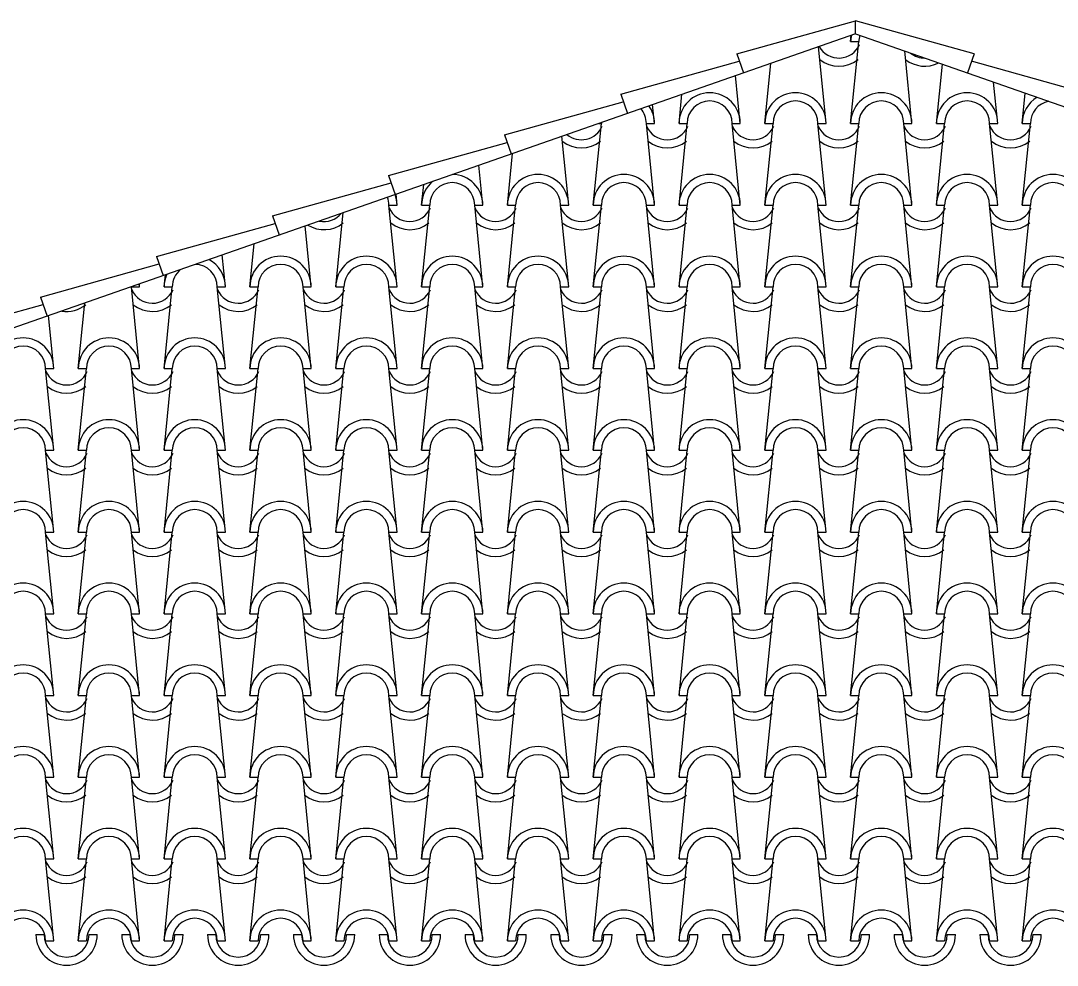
# Model space of a CAD drawing. Extents: x 3.3 to 78.4, y -0.4 to 40.7.
# Drawn here: x 44.937 to 47.474, y 16.838 to 19.149 of the extents above; entities that cross this region are included whole.
import ezdxf

# ---------------------------------------------------------------- set-up
doc = ezdxf.new("R2010")
doc.units = 0
doc.header["$MEASUREMENT"] = 0
for name, color, linetype in [('1', 1, 'CONTINUOUS'), ('2', 2, 'CONTINUOUS'), ('3', 3, 'CONTINUOUS')]:
    doc.layers.add(name, color=color, linetype=linetype)

msp = doc.modelspace()

# ---------------------------------------------------------------- linework, layer by layer
at = {"layer": '1'}
for p, q in [((46.6896, 19.0683), (46.9799, 19.1492)), ((46.9799, 19.1174), (46.9799, 19.1492)), ((47.2703, 19.0683), (46.9799, 19.1492)), ((46.9799, 19.1174), (40.4586, 16.8392)), ((46.9799, 19.1174), (53.5012, 16.8392)), ((46.4056, 18.9691), (46.6959, 19.05)), ((46.6896, 19.0683), (46.7058, 19.0217)), ((47.2703, 19.0683), (47.254, 19.0217)), ((47.5542, 18.9691), (47.2639, 19.05)), ((46.1216, 18.8699), (46.412, 18.9508)), ((46.4056, 18.9691), (46.4219, 18.9225)), ((45.8377, 18.7707), (46.128, 18.8516)), ((46.1216, 18.8699), (46.1379, 18.8233)), ((45.8377, 18.7707), (45.8539, 18.7241)), ((45.5537, 18.6715), (45.8441, 18.7524)), ((45.5537, 18.6715), (45.57, 18.6249)), ((45.2697, 18.5723), (45.5601, 18.6532)), ((45.2697, 18.5723), (45.286, 18.5257)), ((44.9858, 18.4731), (45.2761, 18.554)), ((44.9858, 18.4731), (45.0021, 18.4265)), ((44.7018, 18.3739), (44.9922, 18.4548))]:
    msp.add_line(p, q, dxfattribs=at)
at = {"layer": '2', "linetype": 'Continuous'}
for p, q in [((46.9684, 19.098), (46.97, 19.114)), ((46.9084, 18.898), (46.8896, 19.0859)), ((46.9684, 19.098), (46.9884, 19.098)), ((46.9684, 18.898), (46.9884, 19.098)), ((47.1184, 18.898), (47.1007, 19.0752)), ((46.7584, 18.898), (46.7732, 19.0452)), ((47.1784, 18.898), (47.1929, 19.043)), ((46.6984, 18.898), (46.6867, 19.015)), ((47.3284, 18.898), (47.3183, 18.9992)), ((46.5484, 18.898), (46.5556, 18.9692)), ((47.3884, 18.898), (47.3958, 18.9721)), ((46.4884, 18.898), (46.4838, 18.9441)), ((46.3384, 18.698), (46.3584, 18.898)), ((46.3518, 18.898), (46.3584, 18.898)), ((46.4684, 18.898), (46.4884, 18.898)), ((46.4884, 18.698), (46.4684, 18.898)), ((46.5484, 18.898), (46.5684, 18.898)), ((46.5484, 18.698), (46.5684, 18.898)), ((46.6784, 18.898), (46.6984, 18.898)), ((46.6984, 18.698), (46.6784, 18.898)), ((46.7584, 18.898), (46.7784, 18.898)), ((46.7584, 18.698), (46.7784, 18.898)), ((46.8884, 18.898), (46.9084, 18.898)), ((46.9084, 18.698), (46.8884, 18.898)), ((46.9684, 18.898), (46.9884, 18.898)), ((46.9684, 18.698), (46.9884, 18.898)), ((47.0984, 18.898), (47.1184, 18.898)), ((47.1184, 18.698), (47.0984, 18.898)), ((47.1784, 18.898), (47.1984, 18.898)), ((47.1784, 18.698), (47.1984, 18.898)), ((47.3084, 18.898), (47.3284, 18.898)), ((47.3284, 18.698), (47.3084, 18.898)), ((47.3884, 18.898), (47.4084, 18.898)), ((47.3884, 18.698), (47.4084, 18.898)), ((46.2784, 18.698), (46.2616, 18.8665)), ((46.1284, 18.698), (46.1411, 18.8244)), ((46.0684, 18.698), (46.0587, 18.7956)), ((45.9184, 18.698), (45.9235, 18.7484)), ((45.8584, 18.698), (45.8558, 18.7247)), ((45.8384, 18.698), (45.8584, 18.698)), ((45.8584, 18.498), (45.8384, 18.698)), ((45.9184, 18.698), (45.9384, 18.698)), ((45.9184, 18.498), (45.9384, 18.698)), ((46.0484, 18.698), (46.0684, 18.698)), ((46.0684, 18.498), (46.0484, 18.698)), ((46.1284, 18.698), (46.1484, 18.698)), ((46.1284, 18.498), (46.1484, 18.698)), ((46.2584, 18.698), (46.2784, 18.698)), ((46.2784, 18.498), (46.2584, 18.698)), ((46.3384, 18.698), (46.3584, 18.698)), ((46.3384, 18.498), (46.3584, 18.698)), ((46.4684, 18.698), (46.4884, 18.698)), ((46.4884, 18.498), (46.4684, 18.698)), ((46.5484, 18.698), (46.5684, 18.698)), ((46.5484, 18.498), (46.5684, 18.698)), ((46.6784, 18.698), (46.6984, 18.698)), ((46.6984, 18.498), (46.6784, 18.698)), ((46.7584, 18.698), (46.7784, 18.698)), ((46.7584, 18.498), (46.7784, 18.698)), ((46.8884, 18.698), (46.9084, 18.698)), ((46.9084, 18.498), (46.8884, 18.698)), ((46.9684, 18.698), (46.9884, 18.698)), ((46.9684, 18.498), (46.9884, 18.698)), ((47.0984, 18.698), (47.1184, 18.698)), ((47.1184, 18.498), (47.0984, 18.698)), ((47.1784, 18.698), (47.1984, 18.698)), ((47.1784, 18.498), (47.1984, 18.698)), ((47.3084, 18.698), (47.3284, 18.698)), ((47.3284, 18.498), (47.3084, 18.698)), ((47.3884, 18.698), (47.4084, 18.698)), ((47.3884, 18.498), (47.4084, 18.698)), ((45.7084, 18.498), (45.7266, 18.6796)), ((45.6484, 18.498), (45.6335, 18.6471)), ((45.4984, 18.498), (45.509, 18.6036)), ((45.4384, 18.498), (45.4306, 18.5762)), ((45.2884, 18.498), (45.2914, 18.5275)), ((45.2084, 18.498), (45.2284, 18.498)), ((45.2284, 18.298), (45.2084, 18.498)), ((45.2284, 18.498), (45.2277, 18.5053)), ((45.2884, 18.498), (45.3084, 18.498)), ((45.2884, 18.298), (45.3084, 18.498)), ((45.4184, 18.498), (45.4384, 18.498)), ((45.4384, 18.298), (45.4184, 18.498)), ((45.4984, 18.498), (45.5184, 18.498)), ((45.4984, 18.298), (45.5184, 18.498)), ((45.6284, 18.498), (45.6484, 18.498)), ((45.6484, 18.298), (45.6284, 18.498)), ((45.7084, 18.498), (45.7284, 18.498)), ((45.7084, 18.298), (45.7284, 18.498)), ((45.8384, 18.498), (45.8584, 18.498)), ((45.8584, 18.298), (45.8384, 18.498)), ((45.9184, 18.498), (45.9384, 18.498)), ((45.9184, 18.298), (45.9384, 18.498)), ((46.0484, 18.498), (46.0684, 18.498)), ((46.0684, 18.298), (46.0484, 18.498)), ((46.1284, 18.498), (46.1484, 18.498)), ((46.1284, 18.298), (46.1484, 18.498)), ((46.2584, 18.498), (46.2784, 18.498)), ((46.2784, 18.298), (46.2584, 18.498)), ((46.3384, 18.498), (46.3584, 18.498)), ((46.3384, 18.298), (46.3584, 18.498)), ((46.4684, 18.498), (46.4884, 18.498)), ((46.4884, 18.298), (46.4684, 18.498)), ((46.5484, 18.498), (46.5684, 18.498)), ((46.5484, 18.298), (46.5684, 18.498)), ((46.6784, 18.498), (46.6984, 18.498)), ((46.6984, 18.298), (46.6784, 18.498)), ((46.7584, 18.498), (46.7784, 18.498)), ((46.7584, 18.298), (46.7784, 18.498)), ((46.8884, 18.498), (46.9084, 18.498)), ((46.9084, 18.298), (46.8884, 18.498)), ((46.9684, 18.498), (46.9884, 18.498)), ((46.9684, 18.298), (46.9884, 18.498)), ((47.0984, 18.498), (47.1184, 18.498)), ((47.1184, 18.298), (47.0984, 18.498)), ((47.1784, 18.498), (47.1984, 18.498)), ((47.1784, 18.298), (47.1984, 18.498)), ((47.3084, 18.498), (47.3284, 18.498)), ((47.3284, 18.298), (47.3084, 18.498)), ((47.3884, 18.498), (47.4084, 18.498)), ((47.3884, 18.298), (47.4084, 18.498)), ((45.0784, 18.298), (45.0945, 18.4588)), ((45.0184, 18.298), (45.0055, 18.4277)), ((44.9984, 18.298), (45.0184, 18.298)), ((45.0184, 18.098), (44.9984, 18.298)), ((45.0784, 18.298), (45.0984, 18.298)), ((45.0784, 18.098), (45.0984, 18.298)), ((45.2084, 18.298), (45.2284, 18.298)), ((45.2284, 18.098), (45.2084, 18.298)), ((45.2884, 18.298), (45.3084, 18.298)), ((45.2884, 18.098), (45.3084, 18.298)), ((45.4184, 18.298), (45.4384, 18.298)), ((45.4384, 18.098), (45.4184, 18.298)), ((45.4984, 18.298), (45.5184, 18.298)), ((45.4984, 18.098), (45.5184, 18.298)), ((45.6284, 18.298), (45.6484, 18.298)), ((45.6484, 18.098), (45.6284, 18.298)), ((45.7084, 18.298), (45.7284, 18.298)), ((45.7084, 18.098), (45.7284, 18.298)), ((45.8384, 18.298), (45.8584, 18.298)), ((45.8584, 18.098), (45.8384, 18.298)), ((45.9184, 18.298), (45.9384, 18.298)), ((45.9184, 18.098), (45.9384, 18.298)), ((46.0484, 18.298), (46.0684, 18.298)), ((46.0684, 18.098), (46.0484, 18.298)), ((46.1284, 18.298), (46.1484, 18.298)), ((46.1284, 18.098), (46.1484, 18.298)), ((46.2584, 18.298), (46.2784, 18.298)), ((46.2784, 18.098), (46.2584, 18.298)), ((46.3384, 18.298), (46.3584, 18.298)), ((46.3384, 18.098), (46.3584, 18.298)), ((46.4684, 18.298), (46.4884, 18.298)), ((46.4884, 18.098), (46.4684, 18.298)), ((46.5484, 18.298), (46.5684, 18.298)), ((46.5484, 18.098), (46.5684, 18.298)), ((46.6784, 18.298), (46.6984, 18.298)), ((46.6984, 18.098), (46.6784, 18.298)), ((46.7584, 18.298), (46.7784, 18.298)), ((46.7584, 18.098), (46.7784, 18.298)), ((46.8884, 18.298), (46.9084, 18.298)), ((46.9084, 18.098), (46.8884, 18.298)), ((46.9684, 18.298), (46.9884, 18.298)), ((46.9684, 18.098), (46.9884, 18.298)), ((47.0984, 18.298), (47.1184, 18.298)), ((47.1184, 18.098), (47.0984, 18.298)), ((47.1784, 18.298), (47.1984, 18.298)), ((47.1784, 18.098), (47.1984, 18.298)), ((47.3084, 18.298), (47.3284, 18.298)), ((47.3284, 18.098), (47.3084, 18.298)), ((47.3884, 18.298), (47.4084, 18.298)), ((47.3884, 18.098), (47.4084, 18.298)), ((44.9984, 18.098), (45.0184, 18.098)), ((45.0184, 17.898), (44.9984, 18.098)), ((45.0784, 18.098), (45.0984, 18.098)), ((45.0784, 17.898), (45.0984, 18.098)), ((45.2084, 18.098), (45.2284, 18.098)), ((45.2284, 17.898), (45.2084, 18.098)), ((45.2884, 18.098), (45.3084, 18.098)), ((45.2884, 17.898), (45.3084, 18.098)), ((45.4184, 18.098), (45.4384, 18.098)), ((45.4384, 17.898), (45.4184, 18.098)), ((45.4984, 18.098), (45.5184, 18.098)), ((45.4984, 17.898), (45.5184, 18.098)), ((45.6284, 18.098), (45.6484, 18.098)), ((45.6484, 17.898), (45.6284, 18.098)), ((45.7084, 18.098), (45.7284, 18.098)), ((45.7084, 17.898), (45.7284, 18.098)), ((45.8384, 18.098), (45.8584, 18.098)), ((45.8584, 17.898), (45.8384, 18.098)), ((45.9184, 18.098), (45.9384, 18.098)), ((45.9184, 17.898), (45.9384, 18.098)), ((46.0484, 18.098), (46.0684, 18.098)), ((46.0684, 17.898), (46.0484, 18.098)), ((46.1284, 18.098), (46.1484, 18.098)), ((46.1284, 17.898), (46.1484, 18.098)), ((46.2584, 18.098), (46.2784, 18.098)), ((46.2784, 17.898), (46.2584, 18.098)), ((46.3384, 18.098), (46.3584, 18.098)), ((46.3384, 17.898), (46.3584, 18.098)), ((46.4684, 18.098), (46.4884, 18.098)), ((46.4884, 17.898), (46.4684, 18.098)), ((46.5484, 18.098), (46.5684, 18.098)), ((46.5484, 17.898), (46.5684, 18.098)), ((46.6784, 18.098), (46.6984, 18.098)), ((46.6984, 17.898), (46.6784, 18.098)), ((46.7584, 18.098), (46.7784, 18.098)), ((46.7584, 17.898), (46.7784, 18.098)), ((46.8884, 18.098), (46.9084, 18.098)), ((46.9084, 17.898), (46.8884, 18.098)), ((46.9684, 18.098), (46.9884, 18.098)), ((46.9684, 17.898), (46.9884, 18.098)), ((47.0984, 18.098), (47.1184, 18.098)), ((47.1184, 17.898), (47.0984, 18.098)), ((47.1784, 18.098), (47.1984, 18.098)), ((47.1784, 17.898), (47.1984, 18.098)), ((47.3084, 18.098), (47.3284, 18.098)), ((47.3284, 17.898), (47.3084, 18.098)), ((47.3884, 18.098), (47.4084, 18.098)), ((47.3884, 17.898), (47.4084, 18.098)), ((45.0184, 17.698), (44.9984, 17.898)), ((44.9984, 17.898), (45.0184, 17.898)), ((45.0784, 17.698), (45.0984, 17.898)), ((45.0784, 17.898), (45.0984, 17.898)), ((45.2284, 17.698), (45.2084, 17.898)), ((45.2084, 17.898), (45.2284, 17.898)), ((45.2884, 17.698), (45.3084, 17.898)), ((45.2884, 17.898), (45.3084, 17.898)), ((45.4384, 17.698), (45.4184, 17.898)), ((45.4184, 17.898), (45.4384, 17.898)), ((45.4984, 17.698), (45.5184, 17.898)), ((45.4984, 17.898), (45.5184, 17.898)), ((45.6484, 17.698), (45.6284, 17.898)), ((45.6284, 17.898), (45.6484, 17.898)), ((45.7084, 17.698), (45.7284, 17.898)), ((45.7084, 17.898), (45.7284, 17.898)), ((45.8584, 17.698), (45.8384, 17.898)), ((45.8384, 17.898), (45.8584, 17.898)), ((45.9184, 17.698), (45.9384, 17.898)), ((45.9184, 17.898), (45.9384, 17.898)), ((46.0684, 17.698), (46.0484, 17.898)), ((46.0484, 17.898), (46.0684, 17.898)), ((46.1284, 17.698), (46.1484, 17.898)), ((46.1284, 17.898), (46.1484, 17.898)), ((46.2784, 17.698), (46.2584, 17.898)), ((46.2584, 17.898), (46.2784, 17.898)), ((46.3384, 17.698), (46.3584, 17.898)), ((46.3384, 17.898), (46.3584, 17.898)), ((46.4884, 17.698), (46.4684, 17.898)), ((46.4684, 17.898), (46.4884, 17.898)), ((46.5484, 17.698), (46.5684, 17.898)), ((46.5484, 17.898), (46.5684, 17.898)), ((46.6984, 17.698), (46.6784, 17.898)), ((46.6784, 17.898), (46.6984, 17.898)), ((46.7584, 17.698), (46.7784, 17.898)), ((46.7584, 17.898), (46.7784, 17.898)), ((46.9084, 17.698), (46.8884, 17.898)), ((46.8884, 17.898), (46.9084, 17.898)), ((46.9684, 17.698), (46.9884, 17.898)), ((46.9684, 17.898), (46.9884, 17.898)), ((47.1184, 17.698), (47.0984, 17.898)), ((47.0984, 17.898), (47.1184, 17.898)), ((47.1784, 17.698), (47.1984, 17.898)), ((47.1784, 17.898), (47.1984, 17.898)), ((47.3284, 17.698), (47.3084, 17.898)), ((47.3084, 17.898), (47.3284, 17.898)), ((47.3884, 17.698), (47.4084, 17.898)), ((47.3884, 17.898), (47.4084, 17.898)), ((45.0184, 17.498), (44.9984, 17.698)), ((44.9984, 17.698), (45.0184, 17.698)), ((45.0784, 17.498), (45.0984, 17.698)), ((45.0784, 17.698), (45.0984, 17.698)), ((45.2284, 17.498), (45.2084, 17.698)), ((45.2084, 17.698), (45.2284, 17.698)), ((45.2884, 17.498), (45.3084, 17.698)), ((45.2884, 17.698), (45.3084, 17.698)), ((45.4384, 17.498), (45.4184, 17.698)), ((45.4184, 17.698), (45.4384, 17.698)), ((45.4984, 17.498), (45.5184, 17.698)), ((45.4984, 17.698), (45.5184, 17.698)), ((45.6484, 17.498), (45.6284, 17.698)), ((45.6284, 17.698), (45.6484, 17.698)), ((45.7084, 17.498), (45.7284, 17.698)), ((45.7084, 17.698), (45.7284, 17.698)), ((45.8584, 17.498), (45.8384, 17.698)), ((45.8384, 17.698), (45.8584, 17.698)), ((45.9184, 17.498), (45.9384, 17.698)), ((45.9184, 17.698), (45.9384, 17.698)), ((46.0684, 17.498), (46.0484, 17.698)), ((46.0484, 17.698), (46.0684, 17.698)), ((46.1284, 17.498), (46.1484, 17.698)), ((46.1284, 17.698), (46.1484, 17.698)), ((46.2784, 17.498), (46.2584, 17.698)), ((46.2584, 17.698), (46.2784, 17.698)), ((46.3384, 17.498), (46.3584, 17.698)), ((46.3384, 17.698), (46.3584, 17.698)), ((46.4884, 17.498), (46.4684, 17.698)), ((46.4684, 17.698), (46.4884, 17.698)), ((46.5484, 17.498), (46.5684, 17.698)), ((46.5484, 17.698), (46.5684, 17.698)), ((46.6984, 17.498), (46.6784, 17.698)), ((46.6784, 17.698), (46.6984, 17.698)), ((46.7584, 17.498), (46.7784, 17.698)), ((46.7584, 17.698), (46.7784, 17.698)), ((46.9084, 17.498), (46.8884, 17.698)), ((46.8884, 17.698), (46.9084, 17.698)), ((46.9684, 17.498), (46.9884, 17.698)), ((46.9684, 17.698), (46.9884, 17.698)), ((47.1184, 17.498), (47.0984, 17.698)), ((47.0984, 17.698), (47.1184, 17.698)), ((47.1784, 17.498), (47.1984, 17.698)), ((47.1784, 17.698), (47.1984, 17.698)), ((47.3284, 17.498), (47.3084, 17.698)), ((47.3084, 17.698), (47.3284, 17.698)), ((47.3884, 17.498), (47.4084, 17.698)), ((47.3884, 17.698), (47.4084, 17.698)), ((45.0184, 17.298), (44.9984, 17.498)), ((44.9984, 17.498), (45.0184, 17.498)), ((45.0784, 17.298), (45.0984, 17.498)), ((45.0784, 17.498), (45.0984, 17.498)), ((45.2284, 17.298), (45.2084, 17.498)), ((45.2084, 17.498), (45.2284, 17.498)), ((45.2884, 17.298), (45.3084, 17.498)), ((45.2884, 17.498), (45.3084, 17.498)), ((45.4384, 17.298), (45.4184, 17.498)), ((45.4184, 17.498), (45.4384, 17.498)), ((45.4984, 17.298), (45.5184, 17.498)), ((45.4984, 17.498), (45.5184, 17.498)), ((45.6484, 17.298), (45.6284, 17.498)), ((45.6284, 17.498), (45.6484, 17.498)), ((45.7084, 17.298), (45.7284, 17.498)), ((45.7084, 17.498), (45.7284, 17.498)), ((45.8584, 17.298), (45.8384, 17.498)), ((45.8384, 17.498), (45.8584, 17.498)), ((45.9184, 17.298), (45.9384, 17.498)), ((45.9184, 17.498), (45.9384, 17.498)), ((46.0684, 17.298), (46.0484, 17.498)), ((46.0484, 17.498), (46.0684, 17.498)), ((46.1284, 17.298), (46.1484, 17.498)), ((46.1284, 17.498), (46.1484, 17.498)), ((46.2784, 17.298), (46.2584, 17.498)), ((46.2584, 17.498), (46.2784, 17.498)), ((46.3384, 17.298), (46.3584, 17.498)), ((46.3384, 17.498), (46.3584, 17.498)), ((46.4884, 17.298), (46.4684, 17.498)), ((46.4684, 17.498), (46.4884, 17.498)), ((46.5484, 17.298), (46.5684, 17.498)), ((46.5484, 17.498), (46.5684, 17.498)), ((46.6984, 17.298), (46.6784, 17.498)), ((46.6784, 17.498), (46.6984, 17.498)), ((46.7584, 17.298), (46.7784, 17.498)), ((46.7584, 17.498), (46.7784, 17.498)), ((46.9084, 17.298), (46.8884, 17.498)), ((46.8884, 17.498), (46.9084, 17.498)), ((46.9684, 17.298), (46.9884, 17.498)), ((46.9684, 17.498), (46.9884, 17.498)), ((47.1184, 17.298), (47.0984, 17.498)), ((47.0984, 17.498), (47.1184, 17.498)), ((47.1784, 17.298), (47.1984, 17.498)), ((47.1784, 17.498), (47.1984, 17.498)), ((47.3284, 17.298), (47.3084, 17.498)), ((47.3084, 17.498), (47.3284, 17.498)), ((47.3884, 17.298), (47.4084, 17.498)), ((47.3884, 17.498), (47.4084, 17.498)), ((44.9984, 17.298), (45.0184, 17.298)), ((45.0184, 17.098), (44.9984, 17.298)), ((45.0784, 17.298), (45.0984, 17.298)), ((45.0784, 17.098), (45.0984, 17.298)), ((45.2084, 17.298), (45.2284, 17.298)), ((45.2284, 17.098), (45.2084, 17.298)), ((45.2884, 17.298), (45.3084, 17.298)), ((45.2884, 17.098), (45.3084, 17.298)), ((45.4184, 17.298), (45.4384, 17.298)), ((45.4384, 17.098), (45.4184, 17.298)), ((45.4984, 17.298), (45.5184, 17.298)), ((45.4984, 17.098), (45.5184, 17.298)), ((45.6284, 17.298), (45.6484, 17.298)), ((45.6484, 17.098), (45.6284, 17.298)), ((45.7084, 17.298), (45.7284, 17.298)), ((45.7084, 17.098), (45.7284, 17.298)), ((45.8384, 17.298), (45.8584, 17.298)), ((45.8584, 17.098), (45.8384, 17.298)), ((45.9184, 17.298), (45.9384, 17.298)), ((45.9184, 17.098), (45.9384, 17.298)), ((46.0484, 17.298), (46.0684, 17.298)), ((46.0684, 17.098), (46.0484, 17.298)), ((46.1284, 17.298), (46.1484, 17.298)), ((46.1284, 17.098), (46.1484, 17.298)), ((46.2584, 17.298), (46.2784, 17.298)), ((46.2784, 17.098), (46.2584, 17.298)), ((46.3384, 17.298), (46.3584, 17.298)), ((46.3384, 17.098), (46.3584, 17.298)), ((46.4684, 17.298), (46.4884, 17.298)), ((46.4884, 17.098), (46.4684, 17.298)), ((46.5484, 17.298), (46.5684, 17.298)), ((46.5484, 17.098), (46.5684, 17.298)), ((46.6784, 17.298), (46.6984, 17.298)), ((46.6984, 17.098), (46.6784, 17.298)), ((46.7584, 17.298), (46.7784, 17.298)), ((46.7584, 17.098), (46.7784, 17.298)), ((46.8884, 17.298), (46.9084, 17.298)), ((46.9084, 17.098), (46.8884, 17.298)), ((46.9684, 17.298), (46.9884, 17.298)), ((46.9684, 17.098), (46.9884, 17.298)), ((47.0984, 17.298), (47.1184, 17.298)), ((47.1184, 17.098), (47.0984, 17.298)), ((47.1784, 17.298), (47.1984, 17.298)), ((47.1784, 17.098), (47.1984, 17.298)), ((47.3084, 17.298), (47.3284, 17.298)), ((47.3284, 17.098), (47.3084, 17.298)), ((47.3884, 17.298), (47.4084, 17.298)), ((47.3884, 17.098), (47.4084, 17.298)), ((44.9984, 17.098), (45.0184, 17.098)), ((45.0184, 16.898), (44.9984, 17.098)), ((45.0784, 17.098), (45.0984, 17.098)), ((45.0784, 16.898), (45.0984, 17.098)), ((45.2084, 17.098), (45.2284, 17.098)), ((45.2284, 16.898), (45.2084, 17.098)), ((45.2884, 17.098), (45.3084, 17.098)), ((45.2884, 16.898), (45.3084, 17.098)), ((45.4184, 17.098), (45.4384, 17.098)), ((45.4384, 16.898), (45.4184, 17.098)), ((45.4984, 17.098), (45.5184, 17.098)), ((45.4984, 16.898), (45.5184, 17.098)), ((45.6284, 17.098), (45.6484, 17.098)), ((45.6484, 16.898), (45.6284, 17.098)), ((45.7084, 17.098), (45.7284, 17.098)), ((45.7084, 16.898), (45.7284, 17.098)), ((45.8384, 17.098), (45.8584, 17.098)), ((45.8584, 16.898), (45.8384, 17.098)), ((45.9184, 17.098), (45.9384, 17.098)), ((45.9184, 16.898), (45.9384, 17.098)), ((46.0484, 17.098), (46.0684, 17.098)), ((46.0684, 16.898), (46.0484, 17.098)), ((46.1284, 17.098), (46.1484, 17.098)), ((46.1284, 16.898), (46.1484, 17.098)), ((46.2584, 17.098), (46.2784, 17.098)), ((46.2784, 16.898), (46.2584, 17.098)), ((46.3384, 17.098), (46.3584, 17.098)), ((46.3384, 16.898), (46.3584, 17.098)), ((46.4684, 17.098), (46.4884, 17.098)), ((46.4884, 16.898), (46.4684, 17.098)), ((46.5484, 17.098), (46.5684, 17.098)), ((46.5484, 16.898), (46.5684, 17.098)), ((46.6784, 17.098), (46.6984, 17.098)), ((46.6984, 16.898), (46.6784, 17.098)), ((46.7584, 17.098), (46.7784, 17.098)), ((46.7584, 16.898), (46.7784, 17.098)), ((46.8884, 17.098), (46.9084, 17.098)), ((46.9084, 16.898), (46.8884, 17.098)), ((46.9684, 17.098), (46.9884, 17.098)), ((46.9684, 16.898), (46.9884, 17.098)), ((47.0984, 17.098), (47.1184, 17.098)), ((47.1184, 16.898), (47.0984, 17.098)), ((47.1784, 17.098), (47.1984, 17.098)), ((47.1784, 16.898), (47.1984, 17.098)), ((47.3084, 17.098), (47.3284, 17.098)), ((47.3284, 16.898), (47.3084, 17.098)), ((47.3884, 17.098), (47.4084, 17.098)), ((47.3884, 16.898), (47.4084, 17.098))]:
    msp.add_line(p, q, dxfattribs=at)
for centre, radius, start, end in [((47.0434, 19.098), 0.075, 167.669, 180), ((47.0434, 19.098), 0.055, 163.4706, 180), ((46.9397, 19.1129), 0.055, 208.7014, 336.4825), ((46.9397, 19.1129), 0.075, 231.2546, 308.5723), ((47.1497, 19.1129), 0.075, 231.2546, 297.0801), ((47.1497, 19.1129), 0.055, 231.045, 270.4418), ((46.6234, 18.898), 0.075, 0, 180), ((46.6234, 18.898), 0.055, 0, 180), ((46.8334, 18.898), 0.075, 0, 180), ((46.8334, 18.898), 0.055, 0, 180), ((47.0434, 18.898), 0.075, 0, 180), ((47.0434, 18.898), 0.055, 0, 180), ((47.2534, 18.898), 0.075, 0, 180), ((47.2534, 18.898), 0.055, 0, 180), ((47.4634, 18.898), 0.075, 121.2715, 180), ((47.4634, 18.898), 0.055, 100.6473, 180), ((46.4134, 18.898), 0.055, 0, 40.9405), ((46.4134, 18.898), 0.075, 0, 34.9777), ((46.4134, 18.898), 0.055, 177.5728, 180), ((46.3097, 18.9129), 0.055, 229.8464, 336.4825), ((46.5197, 18.9129), 0.055, 202.9571, 336.4825), ((46.7297, 18.9129), 0.055, 202.9571, 336.4825), ((46.9397, 18.9129), 0.055, 202.9571, 336.4825), ((47.1497, 18.9129), 0.055, 202.9571, 336.4825), ((47.3597, 18.9129), 0.055, 202.9571, 336.4825), ((46.3097, 18.9129), 0.075, 231.2546, 308.5723), ((46.5197, 18.9129), 0.075, 231.2546, 308.5723), ((46.7297, 18.9129), 0.075, 231.2546, 308.5723), ((46.9397, 18.9129), 0.075, 231.2546, 308.5723), ((47.1497, 18.9129), 0.075, 231.2546, 308.5723), ((47.3597, 18.9129), 0.075, 231.2546, 308.5723), ((45.9934, 18.698), 0.075, 0, 89.5697), ((46.2034, 18.698), 0.075, 0, 180), ((46.4134, 18.698), 0.075, 0, 180), ((46.6234, 18.698), 0.075, 0, 180), ((46.8334, 18.698), 0.075, 0, 180), ((47.0434, 18.698), 0.075, 0, 180), ((47.2534, 18.698), 0.075, 0, 180), ((47.4634, 18.698), 0.075, 0, 180), ((45.9934, 18.698), 0.075, 128.9435, 180), ((45.9934, 18.698), 0.055, 0, 180), ((46.2034, 18.698), 0.055, 0, 180), ((46.4134, 18.698), 0.055, 0, 180), ((46.6234, 18.698), 0.055, 0, 180), ((46.8334, 18.698), 0.055, 0, 180), ((47.0434, 18.698), 0.055, 0, 180), ((47.2534, 18.698), 0.055, 0, 180), ((47.4634, 18.698), 0.055, 0, 180), ((45.7834, 18.698), 0.075, 0, 20.2942), ((45.7834, 18.698), 0.055, 0, 20.6716), ((45.6797, 18.7129), 0.055, 257.8707, 320.6425), ((45.8897, 18.7129), 0.055, 202.9571, 336.4825), ((46.0997, 18.7129), 0.055, 202.9571, 336.4825), ((46.3097, 18.7129), 0.055, 202.9571, 336.4825), ((46.5197, 18.7129), 0.055, 202.9571, 336.4825), ((46.7297, 18.7129), 0.055, 202.9571, 336.4825), ((46.9397, 18.7129), 0.055, 202.9571, 336.4825), ((47.1497, 18.7129), 0.055, 202.9571, 336.4825), ((47.3597, 18.7129), 0.055, 202.9571, 336.4825), ((45.6797, 18.7129), 0.075, 238.0145, 308.5723), ((45.8897, 18.7129), 0.075, 231.2546, 308.5723), ((46.0997, 18.7129), 0.075, 231.2546, 308.5723), ((46.3097, 18.7129), 0.075, 231.2546, 308.5723), ((46.5197, 18.7129), 0.075, 231.2546, 308.5723), ((46.7297, 18.7129), 0.075, 231.2546, 308.5723), ((46.9397, 18.7129), 0.075, 231.2546, 308.5723), ((47.1497, 18.7129), 0.075, 231.2546, 308.5723), ((47.3597, 18.7129), 0.075, 231.2546, 308.5723), ((45.5734, 18.498), 0.075, 0, 180), ((45.7834, 18.498), 0.075, 0, 180), ((45.9934, 18.498), 0.075, 0, 180), ((46.2034, 18.498), 0.075, 0, 180), ((46.4134, 18.498), 0.075, 0, 180), ((46.6234, 18.498), 0.075, 0, 180), ((46.8334, 18.498), 0.075, 0, 180), ((47.0434, 18.498), 0.075, 0, 180), ((47.2534, 18.498), 0.075, 0, 180), ((47.4634, 18.498), 0.075, 0, 180), ((45.3634, 18.498), 0.055, 0, 89.164), ((45.3634, 18.498), 0.075, 0, 62.784), ((45.5734, 18.498), 0.055, 0, 180), ((45.7834, 18.498), 0.055, 0, 180), ((45.9934, 18.498), 0.055, 0, 180), ((46.2034, 18.498), 0.055, 0, 180), ((46.4134, 18.498), 0.055, 0, 180), ((46.6234, 18.498), 0.055, 0, 180), ((46.8334, 18.498), 0.055, 0, 180), ((47.0434, 18.498), 0.055, 0, 180), ((47.2534, 18.498), 0.055, 0, 180), ((47.4634, 18.498), 0.055, 0, 180), ((45.3634, 18.498), 0.075, 155.7292, 180), ((45.3634, 18.498), 0.055, 129.3492, 180), ((45.1534, 18.498), 0.055, 0, 0.5879), ((45.2597, 18.5129), 0.055, 202.9571, 336.4825), ((45.1534, 18.498), 0.075, 0, 5.6805), ((45.4697, 18.5129), 0.055, 202.9571, 336.4825), ((45.6797, 18.5129), 0.055, 202.9571, 336.4825), ((45.8897, 18.5129), 0.055, 202.9571, 336.4825), ((46.0997, 18.5129), 0.055, 202.9571, 336.4825), ((46.3097, 18.5129), 0.055, 202.9571, 336.4825), ((46.5197, 18.5129), 0.055, 202.9571, 336.4825), ((46.7297, 18.5129), 0.055, 202.9571, 336.4825), ((46.9397, 18.5129), 0.055, 202.9571, 336.4825), ((47.1497, 18.5129), 0.055, 202.9571, 336.4825), ((47.3597, 18.5129), 0.055, 202.9571, 336.4825), ((45.0497, 18.5129), 0.075, 260.7638, 308.5723), ((45.2597, 18.5129), 0.075, 231.2546, 308.5723), ((45.4697, 18.5129), 0.075, 231.2546, 308.5723), ((45.6797, 18.5129), 0.075, 231.2546, 308.5723), ((45.8897, 18.5129), 0.075, 231.2546, 308.5723), ((46.0997, 18.5129), 0.075, 231.2546, 308.5723), ((46.3097, 18.5129), 0.075, 231.2546, 308.5723), ((46.5197, 18.5129), 0.075, 231.2546, 308.5723), ((46.7297, 18.5129), 0.075, 231.2546, 308.5723), ((46.9397, 18.5129), 0.075, 231.2546, 308.5723), ((47.1497, 18.5129), 0.075, 231.2546, 308.5723), ((47.3597, 18.5129), 0.075, 231.2546, 308.5723), ((44.9434, 18.298), 0.075, 0, 180), ((45.1534, 18.298), 0.075, 0, 180), ((45.3634, 18.298), 0.075, 0, 180), ((45.5734, 18.298), 0.075, 0, 180), ((45.7834, 18.298), 0.075, 0, 180), ((45.9934, 18.298), 0.075, 0, 180), ((46.2034, 18.298), 0.075, 0, 180), ((46.4134, 18.298), 0.075, 0, 180), ((46.6234, 18.298), 0.075, 0, 180), ((46.8334, 18.298), 0.075, 0, 180), ((47.0434, 18.298), 0.075, 0, 180), ((47.2534, 18.298), 0.075, 0, 180), ((47.4634, 18.298), 0.075, 0, 180), ((44.9434, 18.298), 0.055, 0, 180), ((45.1534, 18.298), 0.055, 0, 180), ((45.3634, 18.298), 0.055, 0, 180), ((45.5734, 18.298), 0.055, 0, 180), ((45.7834, 18.298), 0.055, 0, 180), ((45.9934, 18.298), 0.055, 0, 180), ((46.2034, 18.298), 0.055, 0, 180), ((46.4134, 18.298), 0.055, 0, 180), ((46.6234, 18.298), 0.055, 0, 180), ((46.8334, 18.298), 0.055, 0, 180), ((47.0434, 18.298), 0.055, 0, 180), ((47.2534, 18.298), 0.055, 0, 180), ((47.4634, 18.298), 0.055, 0, 180), ((45.0497, 18.3129), 0.055, 202.9571, 336.4825), ((45.2597, 18.3129), 0.055, 202.9571, 336.4825), ((45.4697, 18.3129), 0.055, 202.9571, 336.4825), ((45.6797, 18.3129), 0.055, 202.9571, 336.4825), ((45.8897, 18.3129), 0.055, 202.9571, 336.4825), ((46.0997, 18.3129), 0.055, 202.9571, 336.4825), ((46.3097, 18.3129), 0.055, 202.9571, 336.4825), ((46.5197, 18.3129), 0.055, 202.9571, 336.4825), ((46.7297, 18.3129), 0.055, 202.9571, 336.4825), ((46.9397, 18.3129), 0.055, 202.9571, 336.4825), ((47.1497, 18.3129), 0.055, 202.9571, 336.4825), ((47.3597, 18.3129), 0.055, 202.9571, 336.4825), ((45.0497, 18.3129), 0.075, 231.2546, 308.5723), ((45.2597, 18.3129), 0.075, 231.2546, 308.5723), ((45.4697, 18.3129), 0.075, 231.2546, 308.5723), ((45.6797, 18.3129), 0.075, 231.2546, 308.5723), ((45.8897, 18.3129), 0.075, 231.2546, 308.5723), ((46.0997, 18.3129), 0.075, 231.2546, 308.5723), ((46.3097, 18.3129), 0.075, 231.2546, 308.5723), ((46.5197, 18.3129), 0.075, 231.2546, 308.5723), ((46.7297, 18.3129), 0.075, 231.2546, 308.5723), ((46.9397, 18.3129), 0.075, 231.2546, 308.5723), ((47.1497, 18.3129), 0.075, 231.2546, 308.5723), ((47.3597, 18.3129), 0.075, 231.2546, 308.5723), ((44.9434, 18.098), 0.075, 0, 180), ((45.1534, 18.098), 0.075, 0, 180), ((45.3634, 18.098), 0.075, 0, 180), ((45.5734, 18.098), 0.075, 0, 180), ((45.7834, 18.098), 0.075, 0, 180), ((45.9934, 18.098), 0.075, 0, 180), ((46.2034, 18.098), 0.075, 0, 180), ((46.4134, 18.098), 0.075, 0, 180), ((46.6234, 18.098), 0.075, 0, 180), ((46.8334, 18.098), 0.075, 0, 180), ((47.0434, 18.098), 0.075, 0, 180), ((47.2534, 18.098), 0.075, 0, 180), ((47.4634, 18.098), 0.075, 0, 180), ((44.9434, 18.098), 0.055, 0, 180), ((45.1534, 18.098), 0.055, 0, 180), ((45.3634, 18.098), 0.055, 0, 180), ((45.5734, 18.098), 0.055, 0, 180), ((45.7834, 18.098), 0.055, 0, 180), ((45.9934, 18.098), 0.055, 0, 180), ((46.2034, 18.098), 0.055, 0, 180), ((46.4134, 18.098), 0.055, 0, 180), ((46.6234, 18.098), 0.055, 0, 180), ((46.8334, 18.098), 0.055, 0, 180), ((47.0434, 18.098), 0.055, 0, 180), ((47.2534, 18.098), 0.055, 0, 180), ((47.4634, 18.098), 0.055, 0, 180), ((45.0497, 18.1129), 0.055, 202.9571, 336.4825), ((45.2597, 18.1129), 0.055, 202.9571, 336.4825), ((45.4697, 18.1129), 0.055, 202.9571, 336.4825), ((45.6797, 18.1129), 0.055, 202.9571, 336.4825), ((45.8897, 18.1129), 0.055, 202.9571, 336.4825), ((46.0997, 18.1129), 0.055, 202.9571, 336.4825), ((46.3097, 18.1129), 0.055, 202.9571, 336.4825), ((46.5197, 18.1129), 0.055, 202.9571, 336.4825), ((46.7297, 18.1129), 0.055, 202.9571, 336.4825), ((46.9397, 18.1129), 0.055, 202.9571, 336.4825), ((47.1497, 18.1129), 0.055, 202.9571, 336.4825), ((47.3597, 18.1129), 0.055, 202.9571, 336.4825), ((45.0497, 18.1129), 0.075, 231.2546, 308.5723), ((45.2597, 18.1129), 0.075, 231.2546, 308.5723), ((45.4697, 18.1129), 0.075, 231.2546, 308.5723), ((45.6797, 18.1129), 0.075, 231.2546, 308.5723), ((45.8897, 18.1129), 0.075, 231.2546, 308.5723), ((46.0997, 18.1129), 0.075, 231.2546, 308.5723), ((46.3097, 18.1129), 0.075, 231.2546, 308.5723), ((46.5197, 18.1129), 0.075, 231.2546, 308.5723), ((46.7297, 18.1129), 0.075, 231.2546, 308.5723), ((46.9397, 18.1129), 0.075, 231.2546, 308.5723), ((47.1497, 18.1129), 0.075, 231.2546, 308.5723), ((47.3597, 18.1129), 0.075, 231.2546, 308.5723), ((44.9434, 17.898), 0.075, 0, 180), ((45.1534, 17.898), 0.075, 0, 180), ((45.3634, 17.898), 0.075, 0, 180), ((45.5734, 17.898), 0.075, 0, 180), ((45.7834, 17.898), 0.075, 0, 180), ((45.9934, 17.898), 0.075, 0, 180), ((46.2034, 17.898), 0.075, 0, 180), ((46.4134, 17.898), 0.075, 0, 180), ((46.6234, 17.898), 0.075, 0, 180), ((46.8334, 17.898), 0.075, 0, 180), ((47.0434, 17.898), 0.075, 0, 180), ((47.2534, 17.898), 0.075, 0, 180), ((47.4634, 17.898), 0.075, 0, 180), ((44.9434, 17.898), 0.055, 0, 180), ((45.1534, 17.898), 0.055, 0, 180), ((45.3634, 17.898), 0.055, 0, 180), ((45.5734, 17.898), 0.055, 0, 180), ((45.7834, 17.898), 0.055, 0, 180), ((45.9934, 17.898), 0.055, 0, 180), ((46.2034, 17.898), 0.055, 0, 180), ((46.4134, 17.898), 0.055, 0, 180), ((46.6234, 17.898), 0.055, 0, 180), ((46.8334, 17.898), 0.055, 0, 180), ((47.0434, 17.898), 0.055, 0, 180), ((47.2534, 17.898), 0.055, 0, 180), ((47.4634, 17.898), 0.055, 0, 180), ((45.0497, 17.9129), 0.055, 202.9571, 336.4825), ((45.2597, 17.9129), 0.055, 202.9571, 336.4825), ((45.4697, 17.9129), 0.055, 202.9571, 336.4825), ((45.6797, 17.9129), 0.055, 202.9571, 336.4825), ((45.8897, 17.9129), 0.055, 202.9571, 336.4825), ((46.0997, 17.9129), 0.055, 202.9571, 336.4825), ((46.3097, 17.9129), 0.055, 202.9571, 336.4825), ((46.5197, 17.9129), 0.055, 202.9571, 336.4825), ((46.7297, 17.9129), 0.055, 202.9571, 336.4825), ((46.9397, 17.9129), 0.055, 202.9571, 336.4825), ((47.1497, 17.9129), 0.055, 202.9571, 336.4825), ((47.3597, 17.9129), 0.055, 202.9571, 336.4825), ((45.0497, 17.9129), 0.075, 231.2546, 308.5723), ((45.2597, 17.9129), 0.075, 231.2546, 308.5723), ((45.4697, 17.9129), 0.075, 231.2546, 308.5723), ((45.6797, 17.9129), 0.075, 231.2546, 308.5723), ((45.8897, 17.9129), 0.075, 231.2546, 308.5723), ((46.0997, 17.9129), 0.075, 231.2546, 308.5723), ((46.3097, 17.9129), 0.075, 231.2546, 308.5723), ((46.5197, 17.9129), 0.075, 231.2546, 308.5723), ((46.7297, 17.9129), 0.075, 231.2546, 308.5723), ((46.9397, 17.9129), 0.075, 231.2546, 308.5723), ((47.1497, 17.9129), 0.075, 231.2546, 308.5723), ((47.3597, 17.9129), 0.075, 231.2546, 308.5723), ((44.9434, 17.698), 0.075, 0, 180), ((45.1534, 17.698), 0.075, 0, 180), ((45.3634, 17.698), 0.075, 0, 180), ((45.5734, 17.698), 0.075, 0, 180), ((45.7834, 17.698), 0.075, 0, 180), ((45.9934, 17.698), 0.075, 0, 180), ((46.2034, 17.698), 0.075, 0, 180), ((46.4134, 17.698), 0.075, 0, 180), ((46.6234, 17.698), 0.075, 0, 180), ((46.8334, 17.698), 0.075, 0, 180), ((47.0434, 17.698), 0.075, 0, 180), ((47.2534, 17.698), 0.075, 0, 180), ((47.4634, 17.698), 0.075, 0, 180), ((44.9434, 17.698), 0.055, 0, 180), ((45.1534, 17.698), 0.055, 0, 180), ((45.3634, 17.698), 0.055, 0, 180), ((45.5734, 17.698), 0.055, 0, 180), ((45.7834, 17.698), 0.055, 0, 180), ((45.9934, 17.698), 0.055, 0, 180), ((46.2034, 17.698), 0.055, 0, 180), ((46.4134, 17.698), 0.055, 0, 180), ((46.6234, 17.698), 0.055, 0, 180), ((46.8334, 17.698), 0.055, 0, 180), ((47.0434, 17.698), 0.055, 0, 180), ((47.2534, 17.698), 0.055, 0, 180), ((47.4634, 17.698), 0.055, 0, 180), ((45.0497, 17.7129), 0.055, 202.9571, 336.4825), ((45.2597, 17.7129), 0.055, 202.9571, 336.4825), ((45.4697, 17.7129), 0.055, 202.9571, 336.4825), ((45.6797, 17.7129), 0.055, 202.9571, 336.4825), ((45.8897, 17.7129), 0.055, 202.9571, 336.4825), ((46.0997, 17.7129), 0.055, 202.9571, 336.4825), ((46.3097, 17.7129), 0.055, 202.9571, 336.4825), ((46.5197, 17.7129), 0.055, 202.9571, 336.4825), ((46.7297, 17.7129), 0.055, 202.9571, 336.4825), ((46.9397, 17.7129), 0.055, 202.9571, 336.4825), ((47.1497, 17.7129), 0.055, 202.9571, 336.4825), ((47.3597, 17.7129), 0.055, 202.9571, 336.4825), ((45.0497, 17.7129), 0.075, 231.2546, 308.5723), ((45.2597, 17.7129), 0.075, 231.2546, 308.5723), ((45.4697, 17.7129), 0.075, 231.2546, 308.5723), ((45.6797, 17.7129), 0.075, 231.2546, 308.5723), ((45.8897, 17.7129), 0.075, 231.2546, 308.5723), ((46.0997, 17.7129), 0.075, 231.2546, 308.5723), ((46.3097, 17.7129), 0.075, 231.2546, 308.5723), ((46.5197, 17.7129), 0.075, 231.2546, 308.5723), ((46.7297, 17.7129), 0.075, 231.2546, 308.5723), ((46.9397, 17.7129), 0.075, 231.2546, 308.5723), ((47.1497, 17.7129), 0.075, 231.2546, 308.5723), ((47.3597, 17.7129), 0.075, 231.2546, 308.5723), ((44.9434, 17.498), 0.075, 0, 180), ((44.9434, 17.498), 0.055, 0, 180), ((45.1534, 17.498), 0.075, 0, 180), ((45.1534, 17.498), 0.055, 0, 180), ((45.3634, 17.498), 0.075, 0, 180), ((45.3634, 17.498), 0.055, 0, 180), ((45.5734, 17.498), 0.075, 0, 180), ((45.5734, 17.498), 0.055, 0, 180), ((45.7834, 17.498), 0.075, 0, 180), ((45.7834, 17.498), 0.055, 0, 180), ((45.9934, 17.498), 0.075, 0, 180), ((45.9934, 17.498), 0.055, 0, 180), ((46.2034, 17.498), 0.075, 0, 180), ((46.2034, 17.498), 0.055, 0, 180), ((46.4134, 17.498), 0.075, 0, 180), ((46.4134, 17.498), 0.055, 0, 180), ((46.6234, 17.498), 0.075, 0, 180), ((46.6234, 17.498), 0.055, 0, 180), ((46.8334, 17.498), 0.075, 0, 180), ((46.8334, 17.498), 0.055, 0, 180), ((47.0434, 17.498), 0.075, 0, 180), ((47.0434, 17.498), 0.055, 0, 180), ((47.2534, 17.498), 0.075, 0, 180), ((47.2534, 17.498), 0.055, 0, 180), ((47.4634, 17.498), 0.075, 0, 180), ((47.4634, 17.498), 0.055, 0, 180), ((45.0497, 17.5129), 0.055, 202.9571, 336.4825), ((45.2597, 17.5129), 0.055, 202.9571, 336.4825), ((45.4697, 17.5129), 0.055, 202.9571, 336.4825), ((45.6797, 17.5129), 0.055, 202.9571, 336.4825), ((45.8897, 17.5129), 0.055, 202.9571, 336.4825), ((46.0997, 17.5129), 0.055, 202.9571, 336.4825), ((46.3097, 17.5129), 0.055, 202.9571, 336.4825), ((46.5197, 17.5129), 0.055, 202.9571, 336.4825), ((46.7297, 17.5129), 0.055, 202.9571, 336.4825), ((46.9397, 17.5129), 0.055, 202.9571, 336.4825), ((47.1497, 17.5129), 0.055, 202.9571, 336.4825), ((47.3597, 17.5129), 0.055, 202.9571, 336.4825), ((45.0497, 17.5129), 0.075, 231.2546, 308.5723), ((45.2597, 17.5129), 0.075, 231.2546, 308.5723), ((45.4697, 17.5129), 0.075, 231.2546, 308.5723), ((45.6797, 17.5129), 0.075, 231.2546, 308.5723), ((45.8897, 17.5129), 0.075, 231.2546, 308.5723), ((46.0997, 17.5129), 0.075, 231.2546, 308.5723), ((46.3097, 17.5129), 0.075, 231.2546, 308.5723), ((46.5197, 17.5129), 0.075, 231.2546, 308.5723), ((46.7297, 17.5129), 0.075, 231.2546, 308.5723), ((46.9397, 17.5129), 0.075, 231.2546, 308.5723), ((47.1497, 17.5129), 0.075, 231.2546, 308.5723), ((47.3597, 17.5129), 0.075, 231.2546, 308.5723), ((44.9434, 17.298), 0.075, 0, 180), ((44.9434, 17.298), 0.055, 0, 180), ((45.1534, 17.298), 0.075, 0, 180), ((45.1534, 17.298), 0.055, 0, 180), ((45.3634, 17.298), 0.075, 0, 180), ((45.3634, 17.298), 0.055, 0, 180), ((45.5734, 17.298), 0.075, 0, 180), ((45.5734, 17.298), 0.055, 0, 180), ((45.7834, 17.298), 0.075, 0, 180), ((45.7834, 17.298), 0.055, 0, 180), ((45.9934, 17.298), 0.075, 0, 180), ((45.9934, 17.298), 0.055, 0, 180), ((46.2034, 17.298), 0.075, 0, 180), ((46.2034, 17.298), 0.055, 0, 180), ((46.4134, 17.298), 0.075, 0, 180), ((46.4134, 17.298), 0.055, 0, 180), ((46.6234, 17.298), 0.075, 0, 180), ((46.6234, 17.298), 0.055, 0, 180), ((46.8334, 17.298), 0.075, 0, 180), ((46.8334, 17.298), 0.055, 0, 180), ((47.0434, 17.298), 0.075, 0, 180), ((47.0434, 17.298), 0.055, 0, 180), ((47.2534, 17.298), 0.075, 0, 180), ((47.2534, 17.298), 0.055, 0, 180), ((47.4634, 17.298), 0.075, 0, 180), ((47.4634, 17.298), 0.055, 0, 180), ((45.0497, 17.3129), 0.055, 202.9571, 336.4825), ((45.2597, 17.3129), 0.055, 202.9571, 336.4825), ((45.4697, 17.3129), 0.055, 202.9571, 336.4825), ((45.6797, 17.3129), 0.055, 202.9571, 336.4825), ((45.8897, 17.3129), 0.055, 202.9571, 336.4825), ((46.0997, 17.3129), 0.055, 202.9571, 336.4825), ((46.3097, 17.3129), 0.055, 202.9571, 336.4825), ((46.5197, 17.3129), 0.055, 202.9571, 336.4825), ((46.7297, 17.3129), 0.055, 202.9571, 336.4825), ((46.9397, 17.3129), 0.055, 202.9571, 336.4825), ((47.1497, 17.3129), 0.055, 202.9571, 336.4825), ((47.3597, 17.3129), 0.055, 202.9571, 336.4825), ((45.0497, 17.3129), 0.075, 231.2546, 308.5723), ((45.2597, 17.3129), 0.075, 231.2546, 308.5723), ((45.4697, 17.3129), 0.075, 231.2546, 308.5723), ((45.6797, 17.3129), 0.075, 231.2546, 308.5723), ((45.8897, 17.3129), 0.075, 231.2546, 308.5723), ((46.0997, 17.3129), 0.075, 231.2546, 308.5723), ((46.3097, 17.3129), 0.075, 231.2546, 308.5723), ((46.5197, 17.3129), 0.075, 231.2546, 308.5723), ((46.7297, 17.3129), 0.075, 231.2546, 308.5723), ((46.9397, 17.3129), 0.075, 231.2546, 308.5723), ((47.1497, 17.3129), 0.075, 231.2546, 308.5723), ((47.3597, 17.3129), 0.075, 231.2546, 308.5723), ((44.9434, 17.098), 0.075, 0, 180), ((45.1534, 17.098), 0.075, 0, 180), ((45.3634, 17.098), 0.075, 0, 180), ((45.5734, 17.098), 0.075, 0, 180), ((45.7834, 17.098), 0.075, 0, 180), ((45.9934, 17.098), 0.075, 0, 180), ((46.2034, 17.098), 0.075, 0, 180), ((46.4134, 17.098), 0.075, 0, 180), ((46.6234, 17.098), 0.075, 0, 180), ((46.8334, 17.098), 0.075, 0, 180), ((47.0434, 17.098), 0.075, 0, 180), ((47.2534, 17.098), 0.075, 0, 180), ((47.4634, 17.098), 0.075, 0, 180), ((44.9434, 17.098), 0.055, 0, 180), ((45.1534, 17.098), 0.055, 0, 180), ((45.3634, 17.098), 0.055, 0, 180), ((45.5734, 17.098), 0.055, 0, 180), ((45.7834, 17.098), 0.055, 0, 180), ((45.9934, 17.098), 0.055, 0, 180), ((46.2034, 17.098), 0.055, 0, 180), ((46.4134, 17.098), 0.055, 0, 180), ((46.6234, 17.098), 0.055, 0, 180), ((46.8334, 17.098), 0.055, 0, 180), ((47.0434, 17.098), 0.055, 0, 180), ((47.2534, 17.098), 0.055, 0, 180), ((47.4634, 17.098), 0.055, 0, 180), ((45.0497, 17.1129), 0.055, 202.9571, 336.4825), ((45.2597, 17.1129), 0.055, 202.9571, 336.4825), ((45.4697, 17.1129), 0.055, 202.9571, 336.4825), ((45.6797, 17.1129), 0.055, 202.9571, 336.4825), ((45.8897, 17.1129), 0.055, 202.9571, 336.4825), ((46.0997, 17.1129), 0.055, 202.9571, 336.4825), ((46.3097, 17.1129), 0.055, 202.9571, 336.4825), ((46.5197, 17.1129), 0.055, 202.9571, 336.4825), ((46.7297, 17.1129), 0.055, 202.9571, 336.4825), ((46.9397, 17.1129), 0.055, 202.9571, 336.4825), ((47.1497, 17.1129), 0.055, 202.9571, 336.4825), ((47.3597, 17.1129), 0.055, 202.9571, 336.4825), ((45.0497, 17.1129), 0.075, 231.2546, 308.5723), ((45.2597, 17.1129), 0.075, 231.2546, 308.5723), ((45.4697, 17.1129), 0.075, 231.2546, 308.5723), ((45.6797, 17.1129), 0.075, 231.2546, 308.5723), ((45.8897, 17.1129), 0.075, 231.2546, 308.5723), ((46.0997, 17.1129), 0.075, 231.2546, 308.5723), ((46.3097, 17.1129), 0.075, 231.2546, 308.5723), ((46.5197, 17.1129), 0.075, 231.2546, 308.5723), ((46.7297, 17.1129), 0.075, 231.2546, 308.5723), ((46.9397, 17.1129), 0.075, 231.2546, 308.5723), ((47.1497, 17.1129), 0.075, 231.2546, 308.5723), ((47.3597, 17.1129), 0.075, 231.2546, 308.5723)]:
    msp.add_arc(centre, radius, start, end, dxfattribs=at)
at = {"layer": '3', "linetype": 'Continuous'}
for p, q in [((44.9747, 16.9129), (44.9947, 16.9129)), ((44.9984, 16.898), (45.0184, 16.898)), ((45.0784, 16.898), (45.0984, 16.898)), ((45.1047, 16.9129), (45.1247, 16.9129)), ((45.1847, 16.9129), (45.2047, 16.9129)), ((45.2084, 16.898), (45.2284, 16.898)), ((45.2884, 16.898), (45.3084, 16.898)), ((45.3147, 16.9129), (45.3347, 16.9129)), ((45.3947, 16.9129), (45.4147, 16.9129)), ((45.4184, 16.898), (45.4384, 16.898)), ((45.4984, 16.898), (45.5184, 16.898)), ((45.5247, 16.9129), (45.5447, 16.9129)), ((45.6047, 16.9129), (45.6247, 16.9129)), ((45.6284, 16.898), (45.6484, 16.898)), ((45.7084, 16.898), (45.7284, 16.898)), ((45.7347, 16.9129), (45.7547, 16.9129)), ((45.8147, 16.9129), (45.8347, 16.9129)), ((45.8384, 16.898), (45.8584, 16.898)), ((45.9184, 16.898), (45.9384, 16.898)), ((45.9447, 16.9129), (45.9647, 16.9129)), ((46.0247, 16.9129), (46.0447, 16.9129)), ((46.0484, 16.898), (46.0684, 16.898)), ((46.1284, 16.898), (46.1484, 16.898)), ((46.1547, 16.9129), (46.1747, 16.9129)), ((46.2347, 16.9129), (46.2547, 16.9129)), ((46.2584, 16.898), (46.2784, 16.898)), ((46.3384, 16.898), (46.3584, 16.898)), ((46.3647, 16.9129), (46.3847, 16.9129)), ((46.4447, 16.9129), (46.4647, 16.9129)), ((46.4684, 16.898), (46.4884, 16.898)), ((46.5484, 16.898), (46.5684, 16.898)), ((46.5747, 16.9129), (46.5947, 16.9129)), ((46.6547, 16.9129), (46.6747, 16.9129)), ((46.6784, 16.898), (46.6984, 16.898)), ((46.7584, 16.898), (46.7784, 16.898)), ((46.7847, 16.9129), (46.8047, 16.9129)), ((46.8647, 16.9129), (46.8847, 16.9129)), ((46.8884, 16.898), (46.9084, 16.898)), ((46.9684, 16.898), (46.9884, 16.898)), ((46.9947, 16.9129), (47.0147, 16.9129)), ((47.0747, 16.9129), (47.0947, 16.9129)), ((47.0984, 16.898), (47.1184, 16.898)), ((47.1784, 16.898), (47.1984, 16.898)), ((47.2047, 16.9129), (47.2247, 16.9129)), ((47.2847, 16.9129), (47.3047, 16.9129)), ((47.3084, 16.898), (47.3284, 16.898)), ((47.3884, 16.898), (47.4084, 16.898)), ((47.4147, 16.9129), (47.4347, 16.9129))]:
    msp.add_line(p, q, dxfattribs=at)
for centre, radius, start, end in [((44.9434, 16.898), 0.075, 0, 180), ((45.1534, 16.898), 0.075, 0, 180), ((45.3634, 16.898), 0.075, 0, 180), ((45.5734, 16.898), 0.075, 0, 180), ((45.7834, 16.898), 0.075, 0, 180), ((45.9934, 16.898), 0.075, 0, 180), ((46.2034, 16.898), 0.075, 0, 180), ((46.4134, 16.898), 0.075, 0, 180), ((46.6234, 16.898), 0.075, 0, 180), ((46.8334, 16.898), 0.075, 0, 180), ((47.0434, 16.898), 0.075, 0, 180), ((47.2534, 16.898), 0.075, 0, 180), ((47.4634, 16.898), 0.075, 0, 180), ((44.9434, 16.898), 0.055, 0, 180), ((45.1534, 16.898), 0.055, 0, 180), ((45.3634, 16.898), 0.055, 0, 180), ((45.5734, 16.898), 0.055, 0, 180), ((45.7834, 16.898), 0.055, 0, 180), ((45.9934, 16.898), 0.055, 0, 180), ((46.2034, 16.898), 0.055, 0, 180), ((46.4134, 16.898), 0.055, 0, 180), ((46.6234, 16.898), 0.055, 0, 180), ((46.8334, 16.898), 0.055, 0, 180), ((47.0434, 16.898), 0.055, 0, 180), ((47.2534, 16.898), 0.055, 0, 180), ((47.4634, 16.898), 0.055, 0, 180), ((45.0497, 16.9129), 0.075, 180, 0), ((45.0497, 16.9129), 0.055, 180, 0), ((45.2597, 16.9129), 0.075, 180, 0), ((45.2597, 16.9129), 0.055, 180, 0), ((45.4697, 16.9129), 0.075, 180, 0), ((45.4697, 16.9129), 0.055, 180, 0), ((45.6797, 16.9129), 0.075, 180, 0), ((45.6797, 16.9129), 0.055, 180, 0), ((45.8897, 16.9129), 0.075, 180, 0), ((45.8897, 16.9129), 0.055, 180, 0), ((46.0997, 16.9129), 0.075, 180, 0), ((46.0997, 16.9129), 0.055, 180, 0), ((46.3097, 16.9129), 0.075, 180, 0), ((46.3097, 16.9129), 0.055, 180, 0), ((46.5197, 16.9129), 0.075, 180, 0), ((46.5197, 16.9129), 0.055, 180, 0), ((46.7297, 16.9129), 0.075, 180, 0), ((46.7297, 16.9129), 0.055, 180, 0), ((46.9397, 16.9129), 0.075, 180, 0), ((46.9397, 16.9129), 0.055, 180, 0), ((47.1497, 16.9129), 0.075, 180, 0), ((47.1497, 16.9129), 0.055, 180, 0), ((47.3597, 16.9129), 0.075, 180, 0), ((47.3597, 16.9129), 0.055, 180, 0)]:
    msp.add_arc(centre, radius, start, end, dxfattribs=at)

doc.saveas('drawing.dxf')
